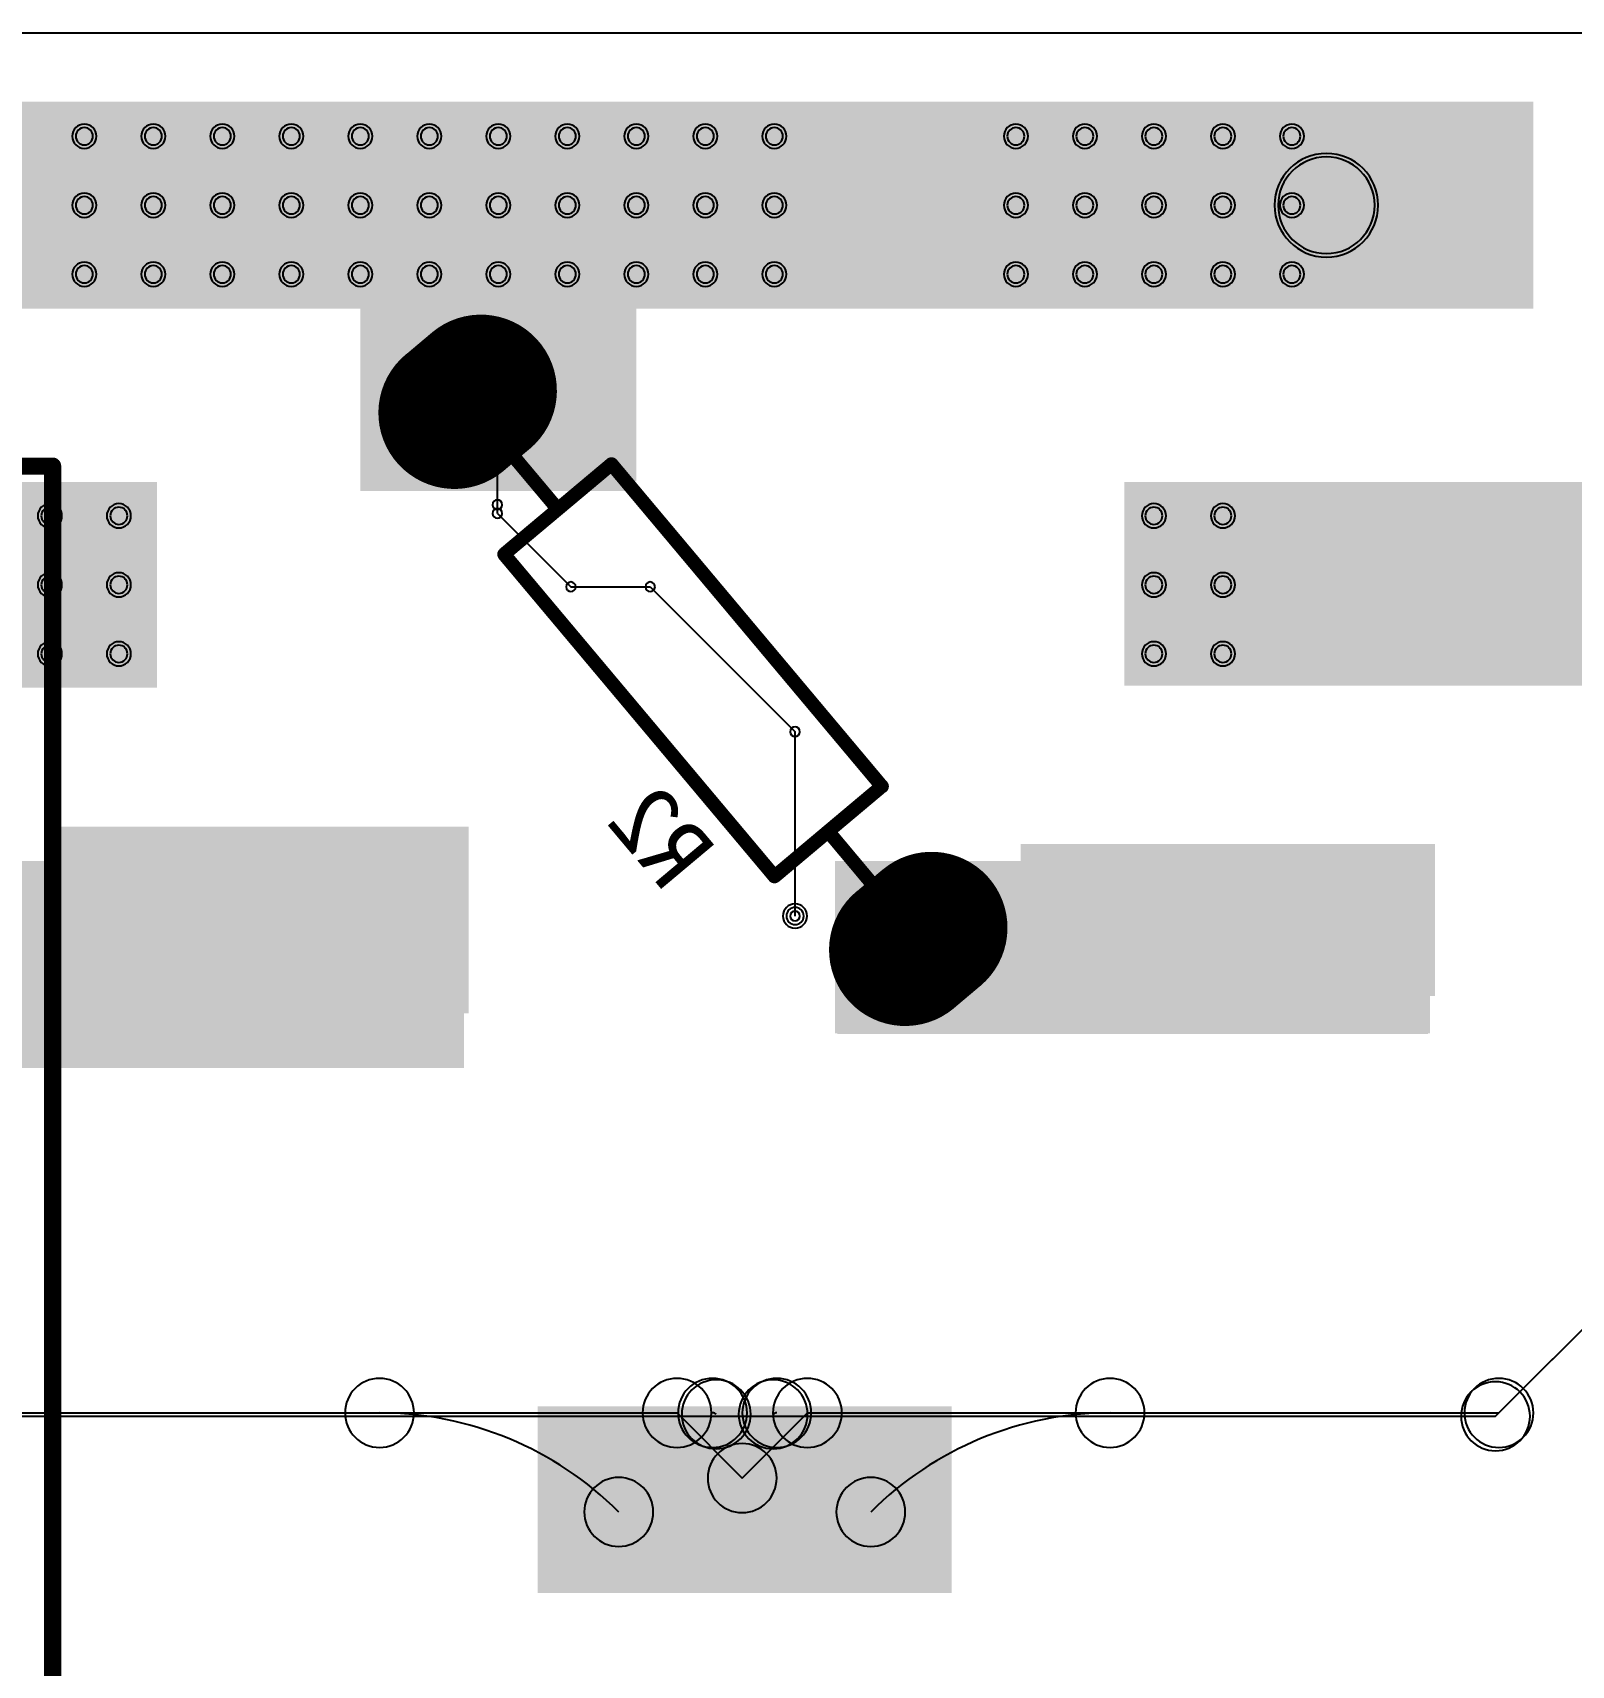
# Model space of a CAD drawing. Header units: inches. Extents: x 32166 to 66782, y 2386 to 7162.
# Drawn here: x 33774.7 to 33875.1, y 2987.1 to 3093.6 of the extents above; entities that cross this region are included whole.
import ezdxf

# ---------------------------------------------------------------- set-up
doc = ezdxf.new("R2010")
doc.units = ezdxf.units.IN
doc.header["$LTSCALE"] = 0.64311
doc.header["$MEASUREMENT"] = 0
for name, color, linetype in [('BOTTOMLAYER', 5, 'CONTINUOUS'), ('BOTTOMOVERLAY', 54, 'CONTINUOUS'), ('BOTTOMPASTE', 16, 'CONTINUOUS'), ('BOTTOMSOLDER', 6, 'CONTINUOUS'), ('KEEPOUTLAYER', 6, 'CONTINUOUS'), ('MULTILAYER', 9, 'CONTINUOUS')]:
    doc.layers.add(name, color=color, linetype=linetype)
doc.styles.get("Standard").update_dxf_attribs({"font": 'txt', "width": 0.8})

msp = doc.modelspace()

# ---------------------------------------------------------------- linework, layer by layer
at = {"layer": 'BOTTOMLAYER'}
for p, q in [((33805.05, 3062.77), (33805.05, 3066.82)), ((33805.05, 3062.21), (33805.05, 3062.77)), ((33805.05, 3062.21), (33809.84, 3057.42)), ((33809.84, 3057.42), (33815.01, 3057.42)), ((33815.01, 3057.42), (33824.46, 3047.97)), ((33824.46, 3035.95), (33824.46, 3047.97)), ((33832.5, 3033.91), (33832.5, 3034.46)), ((33831.66, 3033.07), (33832.5, 3033.91)), ((33870.36, 3003.55), (33888.68, 3021.87)), ((33665.02, 3003.55), (33816.76, 3003.55)), ((33816.76, 3003.55), (33821.01, 2999.3)), ((33821.01, 2999.3), (33825.26, 3003.55)), ((33825.26, 3003.55), (33870.36, 3003.55))]:
    msp.add_line(p, q, dxfattribs=at)
for points, const_width in [([(33803.97, 3070.21), (33802.25, 3068.76)], 9), ([(33804.53, 3066.39), (33805.56, 3067.26)], 2.25), ([(33833.36, 3035.19), (33831.64, 3033.74)], 9)]:
    msp.add_lwpolyline(points, dxfattribs=dict(at, const_width=const_width))
for points, const_width in [([(33802.52, 3071.93, 1), (33805.42, 3068.49, 1)], 4.5), ([(33800.8, 3070.49, 1), (33803.69, 3067.04, 1)], 4.5), ([(33805.2, 3067.69, 1), (33805.93, 3066.83, 1)], 1.12), ([(33804.17, 3066.82, 1), (33804.89, 3065.96, 1)], 1.12), ([(33831.91, 3036.91, 1), (33834.8, 3033.46, 1)], 4.5), ([(33830.19, 3035.46, 1), (33833.08, 3032.02, 1)], 4.5)]:
    msp.add_lwpolyline(points, format="xyb", close=True, dxfattribs=dict(at, const_width=const_width))
for centre, radius, start, end in [((33778.11, 3086.8), 0.562, 0, 180), ((33778.11, 3086.8), 0.562, 180, 0), ((33782.61, 3086.8), 0.562, 0, 180), ((33782.61, 3086.8), 0.562, 180, 0), ((33787.11, 3086.8), 0.562, 0, 180), ((33787.11, 3086.8), 0.562, 180, 0), ((33791.61, 3086.8), 0.562, 0, 180), ((33791.61, 3086.8), 0.562, 180, 0), ((33796.11, 3086.8), 0.562, 0, 180), ((33796.11, 3086.8), 0.562, 180, 0), ((33800.61, 3086.8), 0.562, 0, 180), ((33800.61, 3086.8), 0.562, 180, 0), ((33805.11, 3086.8), 0.562, 0, 180), ((33805.11, 3086.8), 0.562, 180, 0), ((33809.61, 3086.8), 0.562, 0, 180), ((33809.61, 3086.8), 0.562, 180, 0), ((33814.11, 3086.8), 0.562, 0, 180), ((33814.11, 3086.8), 0.562, 180, 0), ((33818.61, 3086.8), 0.562, 0, 180), ((33818.61, 3086.8), 0.562, 180, 0), ((33823.11, 3086.8), 0.562, 0, 180), ((33823.11, 3086.8), 0.562, 180, 0), ((33838.86, 3086.8), 0.562, 0, 180), ((33838.86, 3086.8), 0.562, 180, 0), ((33843.36, 3086.8), 0.562, 0, 180), ((33843.36, 3086.8), 0.562, 180, 0), ((33847.86, 3086.8), 0.562, 0, 180), ((33847.86, 3086.8), 0.562, 180, 0), ((33852.36, 3086.8), 0.562, 0, 180), ((33852.36, 3086.8), 0.562, 180, 0), ((33856.86, 3086.8), 0.562, 0, 180), ((33856.86, 3086.8), 0.562, 180, 0), ((33859.11, 3082.3), 3.15, 0, 180), ((33778.11, 3082.3), 0.562, 0, 180), ((33778.11, 3082.3), 0.562, 180, 0), ((33782.61, 3082.3), 0.562, 0, 180), ((33782.61, 3082.3), 0.562, 180, 0), ((33787.11, 3082.3), 0.562, 0, 180), ((33787.11, 3082.3), 0.562, 180, 0), ((33791.61, 3082.3), 0.562, 0, 180), ((33791.61, 3082.3), 0.562, 180, 0), ((33796.11, 3082.3), 0.562, 0, 180), ((33796.11, 3082.3), 0.562, 180, 0), ((33800.61, 3082.3), 0.562, 0, 180), ((33800.61, 3082.3), 0.562, 180, 0), ((33805.11, 3082.3), 0.562, 0, 180), ((33805.11, 3082.3), 0.562, 180, 0), ((33809.61, 3082.3), 0.562, 0, 180), ((33809.61, 3082.3), 0.562, 180, 0), ((33814.11, 3082.3), 0.562, 0, 180), ((33814.11, 3082.3), 0.562, 180, 0), ((33818.61, 3082.3), 0.562, 0, 180), ((33818.61, 3082.3), 0.562, 180, 0), ((33823.11, 3082.3), 0.562, 0, 180), ((33823.11, 3082.3), 0.562, 180, 0), ((33838.86, 3082.3), 0.562, 0, 180), ((33838.86, 3082.3), 0.562, 180, 0), ((33843.36, 3082.3), 0.562, 0, 180), ((33843.36, 3082.3), 0.562, 180, 0), ((33847.86, 3082.3), 0.562, 0, 180), ((33847.86, 3082.3), 0.562, 180, 0), ((33852.36, 3082.3), 0.562, 0, 180), ((33852.36, 3082.3), 0.562, 180, 0), ((33859.11, 3082.3), 3.15, 180, 0), ((33856.86, 3082.3), 0.562, 0, 180), ((33856.86, 3082.3), 0.562, 180, 0), ((33778.11, 3077.8), 0.562, 0, 180), ((33782.61, 3077.8), 0.562, 0, 180), ((33787.11, 3077.8), 0.562, 0, 180), ((33791.61, 3077.8), 0.562, 0, 180), ((33796.11, 3077.8), 0.562, 0, 180), ((33800.61, 3077.8), 0.562, 0, 180), ((33805.11, 3077.8), 0.562, 0, 180), ((33809.61, 3077.8), 0.562, 0, 180), ((33814.11, 3077.8), 0.562, 0, 180), ((33818.61, 3077.8), 0.562, 0, 180), ((33823.11, 3077.8), 0.562, 0, 180), ((33838.86, 3077.8), 0.562, 0, 180), ((33843.36, 3077.8), 0.562, 0, 180), ((33847.86, 3077.8), 0.562, 0, 180), ((33852.36, 3077.8), 0.562, 0, 180), ((33856.86, 3077.8), 0.562, 0, 180), ((33778.11, 3077.8), 0.562, 180, 0), ((33782.61, 3077.8), 0.562, 180, 0), ((33787.11, 3077.8), 0.562, 180, 0), ((33791.61, 3077.8), 0.562, 180, 0), ((33796.11, 3077.8), 0.562, 180, 0), ((33800.61, 3077.8), 0.562, 180, 0), ((33805.11, 3077.8), 0.562, 180, 0), ((33809.61, 3077.8), 0.562, 180, 0), ((33814.11, 3077.8), 0.562, 180, 0), ((33818.61, 3077.8), 0.562, 180, 0), ((33823.11, 3077.8), 0.562, 180, 0), ((33838.86, 3077.8), 0.562, 180, 0), ((33843.36, 3077.8), 0.562, 180, 0), ((33847.86, 3077.8), 0.562, 180, 0), ((33852.36, 3077.8), 0.562, 180, 0), ((33856.86, 3077.8), 0.562, 180, 0), ((33805.05, 3066.82), 0.315, 0, 180), ((33805.05, 3066.82), 0.315, 180, 0), ((33805.05, 3062.77), 0.315, 0, 180), ((33805.05, 3062.77), 0.315, 0, 180), ((33775.86, 3062.05), 0.562, 0, 180), ((33775.86, 3062.05), 0.562, 180, 0), ((33780.36, 3062.05), 0.562, 0, 180), ((33780.36, 3062.05), 0.562, 180, 0), ((33805.05, 3062.77), 0.315, 180, 0), ((33805.05, 3062.77), 0.315, 180, 0), ((33805.05, 3062.21), 0.315, 0, 180), ((33805.05, 3062.21), 0.315, 0, 180), ((33805.05, 3062.21), 0.315, 180, 0), ((33805.05, 3062.21), 0.315, 180, 0), ((33847.86, 3062.05), 0.562, 0, 180), ((33847.86, 3062.05), 0.562, 180, 0), ((33852.36, 3062.05), 0.562, 0, 180), ((33852.36, 3062.05), 0.562, 180, 0), ((33775.86, 3057.55), 0.562, 0, 180), ((33780.36, 3057.55), 0.562, 0, 180), ((33809.84, 3057.42), 0.315, 0, 180), ((33809.84, 3057.42), 0.315, 0, 180), ((33815.01, 3057.42), 0.315, 0, 180), ((33815.01, 3057.42), 0.315, 0, 180), ((33847.86, 3057.55), 0.562, 0, 180), ((33852.36, 3057.55), 0.562, 0, 180), ((33775.86, 3057.55), 0.562, 180, 0), ((33780.36, 3057.55), 0.562, 180, 0), ((33809.84, 3057.42), 0.315, 180, 0), ((33809.84, 3057.42), 0.315, 180, 0), ((33815.01, 3057.42), 0.315, 180, 0), ((33815.01, 3057.42), 0.315, 180, 0), ((33847.86, 3057.55), 0.562, 180, 0), ((33852.36, 3057.55), 0.562, 180, 0), ((33775.86, 3053.05), 0.562, 0, 180), ((33780.36, 3053.05), 0.562, 0, 180), ((33847.86, 3053.05), 0.562, 0, 180), ((33852.36, 3053.05), 0.562, 0, 180), ((33775.86, 3053.05), 0.562, 180, 0), ((33780.36, 3053.05), 0.562, 180, 0), ((33847.86, 3053.05), 0.562, 180, 0), ((33852.36, 3053.05), 0.562, 180, 0), ((33824.46, 3047.97), 0.315, 0, 180), ((33824.46, 3047.97), 0.315, 0, 180), ((33824.46, 3047.97), 0.315, 180, 0), ((33824.46, 3047.97), 0.315, 180, 0), ((33824.46, 3035.95), 0.562, 0, 180), ((33824.46, 3035.95), 0.562, 180, 0), ((33824.46, 3035.95), 0.315, 0, 180), ((33824.46, 3035.95), 0.315, 180, 0), ((33832.5, 3034.46), 0.315, 0, 180), ((33832.5, 3034.46), 0.315, 180, 0), ((33831.66, 3033.07), 0.315, 0, 180), ((33832.5, 3033.91), 0.315, 0, 180), ((33832.5, 3033.91), 0.315, 0, 180), ((33832.5, 3033.91), 0.315, 180, 0), ((33832.5, 3033.91), 0.315, 180, 0), ((33831.66, 3033.07), 0.315, 180, 0), ((33797.36, 3003.55), 2.25, 0, 180), ((33816.76, 3003.55), 2.25, 0, 180), ((33816.76, 3003.55), 2.25, 0, 180), ((33819.08, 3003.55), 2.25, 0, 180), ((33819.32, 3003.46), 2.25, 0, 180), ((33823.03, 3003.46), 2.25, 0, 180), ((33823.27, 3003.55), 2.25, 0, 180), ((33825.26, 3003.55), 2.25, 0, 180), ((33825.26, 3003.55), 2.25, 0, 180), ((33845, 3003.55), 2.25, 0, 180), ((33870.36, 3003.55), 2.25, 0, 180), ((33870.36, 3003.55), 2.25, 0, 180), ((33797.36, 3003.55), 2.25, 180, 0), ((33797.36, 2981.49), 22.06, 45, 90), ((33816.76, 3003.55), 2.25, 180, 0), ((33816.76, 3003.55), 2.25, 180, 0), ((33819.08, 3003.55), 2.25, 180, 0), ((33819.32, 3003.46), 2.25, 180, 0), ((33819.08, 3003.22), 0.336, 44.9986, 89.9986), ((33823.03, 3003.46), 2.25, 180, 0), ((33823.27, 3003.55), 2.25, 180, 0), ((33825.26, 3003.55), 2.25, 180, 0), ((33825.26, 3003.55), 2.25, 180, 0), ((33823.27, 3003.22), 0.336, 90.0014, 135.0014), ((33845, 2981.49), 22.06, 90, 135), ((33845, 3003.55), 2.25, 180, 0), ((33870.36, 3003.55), 2.25, 180, 0), ((33870.36, 3003.55), 2.25, 180, 0), ((33821.01, 2999.3), 2.25, 0, 180), ((33821.01, 2999.3), 2.25, 0, 180), ((33812.96, 2997.09), 2.25, 0, 180), ((33821.01, 2999.3), 2.25, 180, 0), ((33821.01, 2999.3), 2.25, 180, 0), ((33829.4, 2997.09), 2.25, 0, 180), ((33812.96, 2997.09), 2.25, 180, 0), ((33829.4, 2997.09), 2.25, 180, 0)]:
    msp.add_arc(centre, radius, start, end, dxfattribs=at)
for points in [[(33418.11, 3075.55), (33872.61, 3075.55), (33418.11, 3089.05), (33872.61, 3089.05)], [(33796.11, 3064.3), (33814.11, 3064.3), (33796.11, 3077.8), (33814.11, 3077.8)], [(33690.36, 3050.85), (33782.84, 3050.85), (33690.36, 3064.26), (33782.84, 3064.26)], [(33845.93, 3050.98), (33929.09, 3050.98), (33845.93, 3064.26), (33929.09, 3064.26)], [(33802.73, 3041.31), (33776.63, 3041.31), (33802.73, 3030.06), (33776.63, 3030.06)], [(33865.73, 3040.19), (33839.63, 3040.19), (33865.73, 3031.19), (33839.63, 3031.19)], [(33724.11, 3026.05), (33802.86, 3026.05), (33724.11, 3039.55), (33802.86, 3039.55)], [(33827.21, 3028.26), (33865.73, 3028.26), (33827.21, 3039.42), (33865.73, 3039.42)], [(33808.13, 2992.26), (33834.23, 2992.26), (33808.13, 3003.51), (33834.23, 3003.51)]]:
    msp.add_solid(points, dxfattribs=at)
at = {"layer": 'BOTTOMOVERLAY'}
for points, const_width in [([(33806.05, 3065.98), (33808.99, 3062.48)], 0.9), ([(33717.54, 3065.29), (33776.04, 3065.29)], 1.12), ([(33776.04, 2934.79), (33776.04, 3065.29)], 1.12), ([(33805.48, 3059.54), (33812.49, 3065.42)], 0.9), ([(33812.49, 3065.42), (33830.12, 3044.41)], 0.9), ([(33805.48, 3059.54), (33823.12, 3038.53)], 0.9), ([(33823.12, 3038.53), (33830.12, 3044.41)], 0.9), ([(33826.62, 3041.47), (33829.56, 3037.96)], 0.9)]:
    msp.add_lwpolyline(points, dxfattribs=dict(at, const_width=const_width))
for points, const_width in [([(33805.9, 3066.16, 1), (33806.19, 3065.81, 1)], 0.45), ([(33776.32, 3065.29, 1), (33775.76, 3065.29, 1)], 0.562), ([(33776.32, 3065.29, 1), (33775.76, 3065.29, 1)], 0.562), ([(33812.34, 3065.59, 1), (33812.63, 3065.25, 1)], 0.45), ([(33812.34, 3065.59, 1), (33812.63, 3065.25, 1)], 0.45), ([(33808.84, 3062.65, 1), (33809.13, 3062.31, 1)], 0.45), ([(33805.34, 3059.71, 1), (33805.63, 3059.37, 1)], 0.45), ([(33805.34, 3059.71, 1), (33805.63, 3059.37, 1)], 0.45), ([(33829.98, 3044.58, 1), (33830.27, 3044.23, 1)], 0.45), ([(33829.98, 3044.58, 1), (33830.27, 3044.23, 1)], 0.45), ([(33826.47, 3041.64, 1), (33826.76, 3041.29, 1)], 0.45), ([(33822.97, 3038.7, 1), (33823.26, 3038.36, 1)], 0.45), ([(33822.97, 3038.7, 1), (33823.26, 3038.36, 1)], 0.45), ([(33829.41, 3038.14, 1), (33829.7, 3037.79, 1)], 0.45)]:
    msp.add_lwpolyline(points, format="xyb", close=True, dxfattribs=dict(at, const_width=const_width))
at = {"layer": 'BOTTOMPASTE'}
for points, const_width in [([(33803.97, 3070.21), (33802.25, 3068.76)], 9), ([(33804.53, 3066.39), (33805.56, 3067.26)], 2.25)]:
    msp.add_lwpolyline(points, dxfattribs=dict(at, const_width=const_width))
for points, const_width in [([(33802.52, 3071.93, 1), (33805.42, 3068.49, 1)], 4.5), ([(33800.8, 3070.49, 1), (33803.69, 3067.04, 1)], 4.5), ([(33805.2, 3067.69, 1), (33805.93, 3066.83, 1)], 1.12), ([(33804.17, 3066.82, 1), (33804.89, 3065.96, 1)], 1.12)]:
    msp.add_lwpolyline(points, format="xyb", close=True, dxfattribs=dict(at, const_width=const_width))
at = {"layer": 'BOTTOMSOLDER'}
for p, q in [((33870.14, 3003.33), (33888.79, 3021.98)), ((33662.01, 3003.33), (33870.14, 3003.33))]:
    msp.add_line(p, q, dxfattribs=at)
for points, const_width in [([(33803.97, 3070.21), (33802.25, 3068.76)], 9.91), ([(33804.53, 3066.39), (33805.56, 3067.26)], 3.16), ([(33833.36, 3035.19), (33831.64, 3033.74)], 9.91)]:
    msp.add_lwpolyline(points, dxfattribs=dict(at, const_width=const_width))
for points, const_width in [([(33802.38, 3072.11, 1), (33805.56, 3068.31, 1)], 4.96), ([(33800.65, 3070.66, 1), (33803.84, 3066.86, 1)], 4.96), ([(33805.06, 3067.86, 1), (33806.07, 3066.65, 1)], 1.58), ([(33804.02, 3067, 1), (33805.04, 3065.79, 1)], 1.58), ([(33831.77, 3037.08, 1), (33834.95, 3033.29, 1)], 4.96), ([(33830.04, 3035.64, 1), (33833.23, 3031.84, 1)], 4.96)]:
    msp.add_lwpolyline(points, format="xyb", close=True, dxfattribs=dict(at, const_width=const_width))
for centre, radius, start, end in [((33778.11, 3086.8), 0.791, 0, 180), ((33782.61, 3086.8), 0.791, 0, 180), ((33787.11, 3086.8), 0.791, 0, 180), ((33791.61, 3086.8), 0.791, 0, 180), ((33796.11, 3086.8), 0.791, 0, 180), ((33800.61, 3086.8), 0.791, 0, 180), ((33805.11, 3086.8), 0.791, 0, 180), ((33809.61, 3086.8), 0.791, 0, 180), ((33814.11, 3086.8), 0.791, 0, 180), ((33818.61, 3086.8), 0.791, 0, 180), ((33823.11, 3086.8), 0.791, 0, 180), ((33838.86, 3086.8), 0.791, 0, 180), ((33843.36, 3086.8), 0.791, 0, 180), ((33847.86, 3086.8), 0.791, 0, 180), ((33852.36, 3086.8), 0.791, 0, 180), ((33856.86, 3086.8), 0.791, 0, 180), ((33778.11, 3086.8), 0.791, 180, 0), ((33782.61, 3086.8), 0.791, 180, 0), ((33787.11, 3086.8), 0.791, 180, 0), ((33791.61, 3086.8), 0.791, 180, 0), ((33796.11, 3086.8), 0.791, 180, 0), ((33800.61, 3086.8), 0.791, 180, 0), ((33805.11, 3086.8), 0.791, 180, 0), ((33809.61, 3086.8), 0.791, 180, 0), ((33814.11, 3086.8), 0.791, 180, 0), ((33818.61, 3086.8), 0.791, 180, 0), ((33823.11, 3086.8), 0.791, 180, 0), ((33838.86, 3086.8), 0.791, 180, 0), ((33843.36, 3086.8), 0.791, 180, 0), ((33847.86, 3086.8), 0.791, 180, 0), ((33852.36, 3086.8), 0.791, 180, 0), ((33856.86, 3086.8), 0.791, 180, 0), ((33859.11, 3082.3), 3.38, 0, 180), ((33778.11, 3082.3), 0.791, 0, 180), ((33778.11, 3082.3), 0.791, 180, 0), ((33782.61, 3082.3), 0.791, 0, 180), ((33782.61, 3082.3), 0.791, 180, 0), ((33787.11, 3082.3), 0.791, 0, 180), ((33787.11, 3082.3), 0.791, 180, 0), ((33791.61, 3082.3), 0.791, 0, 180), ((33791.61, 3082.3), 0.791, 180, 0), ((33796.11, 3082.3), 0.791, 0, 180), ((33796.11, 3082.3), 0.791, 180, 0), ((33800.61, 3082.3), 0.791, 0, 180), ((33800.61, 3082.3), 0.791, 180, 0), ((33805.11, 3082.3), 0.791, 0, 180), ((33805.11, 3082.3), 0.791, 180, 0), ((33809.61, 3082.3), 0.791, 0, 180), ((33809.61, 3082.3), 0.791, 180, 0), ((33814.11, 3082.3), 0.791, 0, 180), ((33814.11, 3082.3), 0.791, 180, 0), ((33818.61, 3082.3), 0.791, 0, 180), ((33818.61, 3082.3), 0.791, 180, 0), ((33823.11, 3082.3), 0.791, 0, 180), ((33823.11, 3082.3), 0.791, 180, 0), ((33838.86, 3082.3), 0.791, 0, 180), ((33838.86, 3082.3), 0.791, 180, 0), ((33843.36, 3082.3), 0.791, 0, 180), ((33843.36, 3082.3), 0.791, 180, 0), ((33847.86, 3082.3), 0.791, 0, 180), ((33847.86, 3082.3), 0.791, 180, 0), ((33852.36, 3082.3), 0.791, 0, 180), ((33852.36, 3082.3), 0.791, 180, 0), ((33859.11, 3082.3), 3.38, 180, 0), ((33856.86, 3082.3), 0.791, 0, 180), ((33856.86, 3082.3), 0.791, 180, 0), ((33778.11, 3077.8), 0.791, 0, 180), ((33782.61, 3077.8), 0.791, 0, 180), ((33787.11, 3077.8), 0.791, 0, 180), ((33791.61, 3077.8), 0.791, 0, 180), ((33796.11, 3077.8), 0.791, 0, 180), ((33800.61, 3077.8), 0.791, 0, 180), ((33805.11, 3077.8), 0.791, 0, 180), ((33809.61, 3077.8), 0.791, 0, 180), ((33814.11, 3077.8), 0.791, 0, 180), ((33818.61, 3077.8), 0.791, 0, 180), ((33823.11, 3077.8), 0.791, 0, 180), ((33838.86, 3077.8), 0.791, 0, 180), ((33843.36, 3077.8), 0.791, 0, 180), ((33847.86, 3077.8), 0.791, 0, 180), ((33852.36, 3077.8), 0.791, 0, 180), ((33856.86, 3077.8), 0.791, 0, 180), ((33778.11, 3077.8), 0.791, 180, 0), ((33782.61, 3077.8), 0.791, 180, 0), ((33787.11, 3077.8), 0.791, 180, 0), ((33791.61, 3077.8), 0.791, 180, 0), ((33796.11, 3077.8), 0.791, 180, 0), ((33800.61, 3077.8), 0.791, 180, 0), ((33805.11, 3077.8), 0.791, 180, 0), ((33809.61, 3077.8), 0.791, 180, 0), ((33814.11, 3077.8), 0.791, 180, 0), ((33818.61, 3077.8), 0.791, 180, 0), ((33823.11, 3077.8), 0.791, 180, 0), ((33838.86, 3077.8), 0.791, 180, 0), ((33843.36, 3077.8), 0.791, 180, 0), ((33847.86, 3077.8), 0.791, 180, 0), ((33852.36, 3077.8), 0.791, 180, 0), ((33856.86, 3077.8), 0.791, 180, 0), ((33775.86, 3062.05), 0.791, 0, 180), ((33775.86, 3062.05), 0.791, 180, 0), ((33780.36, 3062.05), 0.791, 0, 180), ((33780.36, 3062.05), 0.791, 180, 0), ((33847.86, 3062.05), 0.791, 0, 180), ((33847.86, 3062.05), 0.791, 180, 0), ((33852.36, 3062.05), 0.791, 0, 180), ((33852.36, 3062.05), 0.791, 180, 0), ((33775.86, 3057.55), 0.791, 0, 180), ((33780.36, 3057.55), 0.791, 0, 180), ((33847.86, 3057.55), 0.791, 0, 180), ((33852.36, 3057.55), 0.791, 0, 180), ((33775.86, 3057.55), 0.791, 180, 0), ((33780.36, 3057.55), 0.791, 180, 0), ((33847.86, 3057.55), 0.791, 180, 0), ((33852.36, 3057.55), 0.791, 180, 0), ((33775.86, 3053.05), 0.791, 0, 180), ((33780.36, 3053.05), 0.791, 0, 180), ((33847.86, 3053.05), 0.791, 0, 180), ((33852.36, 3053.05), 0.791, 0, 180), ((33775.86, 3053.05), 0.791, 180, 0), ((33780.36, 3053.05), 0.791, 180, 0), ((33847.86, 3053.05), 0.791, 180, 0), ((33852.36, 3053.05), 0.791, 180, 0), ((33824.46, 3035.95), 0.791, 0, 180), ((33824.46, 3035.95), 0.791, 180, 0), ((33870.14, 3003.33), 2.25, 0, 180), ((33870.14, 3003.33), 2.25, 0, 180), ((33870.14, 3003.33), 2.25, 180, 0), ((33870.14, 3003.33), 2.25, 180, 0)]:
    msp.add_arc(centre, radius, start, end, dxfattribs=at)
for points in [[(33418.11, 3076), (33872.61, 3076), (33418.11, 3089.05), (33872.61, 3089.05)], [(33796.11, 3063.67), (33813.89, 3063.67), (33796.11, 3077.8), (33813.89, 3077.8)], [(33803.18, 3041.77), (33776.17, 3041.77), (33803.18, 3029.61), (33776.17, 3029.61)], [(33866.19, 3040.64), (33839.17, 3040.64), (33866.19, 3030.73), (33839.17, 3030.73)], [(33724.11, 3026.05), (33802.86, 3026.05), (33724.11, 3039.55), (33802.86, 3039.55)], [(33827.07, 3028.3), (33865.86, 3028.3), (33827.07, 3039.55), (33865.86, 3039.55)], [(33807.67, 2991.81), (33834.68, 2991.81), (33807.67, 3003.97), (33834.68, 3003.97)]]:
    msp.add_solid(points, dxfattribs=at)
at = {"layer": 'KEEPOUTLAYER'}
msp.add_line((32666.61, 3093.55), (34174.11, 3093.55), dxfattribs=at)
at = {"layer": 'MULTILAYER', "const_width": 9}
msp.add_lwpolyline([(33833.36, 3035.19), (33831.64, 3033.74)], dxfattribs=at)
at = {"layer": 'MULTILAYER', "const_width": 4.5}
for points in [[(33831.91, 3036.91, 1), (33834.8, 3033.46, 1)], [(33830.19, 3035.46, 1), (33833.08, 3032.02, 1)]]:
    msp.add_lwpolyline(points, format="xyb", close=True, dxfattribs=at)
at = {"layer": 'MULTILAYER'}
for centre, radius, start, end in [((33778.11, 3086.8), 0.562, 0, 180), ((33778.11, 3086.8), 0.562, 180, 0), ((33782.61, 3086.8), 0.562, 0, 180), ((33782.61, 3086.8), 0.562, 180, 0), ((33787.11, 3086.8), 0.562, 0, 180), ((33787.11, 3086.8), 0.562, 180, 0), ((33791.61, 3086.8), 0.562, 0, 180), ((33791.61, 3086.8), 0.562, 180, 0), ((33796.11, 3086.8), 0.562, 0, 180), ((33796.11, 3086.8), 0.562, 180, 0), ((33800.61, 3086.8), 0.562, 0, 180), ((33800.61, 3086.8), 0.562, 180, 0), ((33805.11, 3086.8), 0.562, 0, 180), ((33805.11, 3086.8), 0.562, 180, 0), ((33809.61, 3086.8), 0.562, 0, 180), ((33809.61, 3086.8), 0.562, 180, 0), ((33814.11, 3086.8), 0.562, 0, 180), ((33814.11, 3086.8), 0.562, 180, 0), ((33818.61, 3086.8), 0.562, 0, 180), ((33818.61, 3086.8), 0.562, 180, 0), ((33823.11, 3086.8), 0.562, 0, 180), ((33823.11, 3086.8), 0.562, 180, 0), ((33838.86, 3086.8), 0.562, 0, 180), ((33838.86, 3086.8), 0.562, 180, 0), ((33843.36, 3086.8), 0.562, 0, 180), ((33843.36, 3086.8), 0.562, 180, 0), ((33847.86, 3086.8), 0.562, 0, 180), ((33847.86, 3086.8), 0.562, 180, 0), ((33852.36, 3086.8), 0.562, 0, 180), ((33852.36, 3086.8), 0.562, 180, 0), ((33856.86, 3086.8), 0.562, 0, 180), ((33856.86, 3086.8), 0.562, 180, 0), ((33859.11, 3082.3), 3.15, 0, 180), ((33778.11, 3082.3), 0.562, 0, 180), ((33778.11, 3082.3), 0.562, 180, 0), ((33782.61, 3082.3), 0.562, 0, 180), ((33782.61, 3082.3), 0.562, 180, 0), ((33787.11, 3082.3), 0.562, 0, 180), ((33787.11, 3082.3), 0.562, 180, 0), ((33791.61, 3082.3), 0.562, 0, 180), ((33791.61, 3082.3), 0.562, 180, 0), ((33796.11, 3082.3), 0.562, 0, 180), ((33796.11, 3082.3), 0.562, 180, 0), ((33800.61, 3082.3), 0.562, 0, 180), ((33800.61, 3082.3), 0.562, 180, 0), ((33805.11, 3082.3), 0.562, 0, 180), ((33805.11, 3082.3), 0.562, 180, 0), ((33809.61, 3082.3), 0.562, 0, 180), ((33809.61, 3082.3), 0.562, 180, 0), ((33814.11, 3082.3), 0.562, 0, 180), ((33814.11, 3082.3), 0.562, 180, 0), ((33818.61, 3082.3), 0.562, 0, 180), ((33818.61, 3082.3), 0.562, 180, 0), ((33823.11, 3082.3), 0.562, 0, 180), ((33823.11, 3082.3), 0.562, 180, 0), ((33838.86, 3082.3), 0.562, 0, 180), ((33838.86, 3082.3), 0.562, 180, 0), ((33843.36, 3082.3), 0.562, 0, 180), ((33843.36, 3082.3), 0.562, 180, 0), ((33847.86, 3082.3), 0.562, 0, 180), ((33847.86, 3082.3), 0.562, 180, 0), ((33852.36, 3082.3), 0.562, 0, 180), ((33852.36, 3082.3), 0.562, 180, 0), ((33859.11, 3082.3), 3.15, 180, 0), ((33856.86, 3082.3), 0.562, 0, 180), ((33856.86, 3082.3), 0.562, 180, 0), ((33778.11, 3077.8), 0.562, 0, 180), ((33782.61, 3077.8), 0.562, 0, 180), ((33787.11, 3077.8), 0.562, 0, 180), ((33791.61, 3077.8), 0.562, 0, 180), ((33796.11, 3077.8), 0.562, 0, 180), ((33800.61, 3077.8), 0.562, 0, 180), ((33805.11, 3077.8), 0.562, 0, 180), ((33809.61, 3077.8), 0.562, 0, 180), ((33814.11, 3077.8), 0.562, 0, 180), ((33818.61, 3077.8), 0.562, 0, 180), ((33823.11, 3077.8), 0.562, 0, 180), ((33838.86, 3077.8), 0.562, 0, 180), ((33843.36, 3077.8), 0.562, 0, 180), ((33847.86, 3077.8), 0.562, 0, 180), ((33852.36, 3077.8), 0.562, 0, 180), ((33856.86, 3077.8), 0.562, 0, 180), ((33778.11, 3077.8), 0.562, 180, 0), ((33782.61, 3077.8), 0.562, 180, 0), ((33787.11, 3077.8), 0.562, 180, 0), ((33791.61, 3077.8), 0.562, 180, 0), ((33796.11, 3077.8), 0.562, 180, 0), ((33800.61, 3077.8), 0.562, 180, 0), ((33805.11, 3077.8), 0.562, 180, 0), ((33809.61, 3077.8), 0.562, 180, 0), ((33814.11, 3077.8), 0.562, 180, 0), ((33818.61, 3077.8), 0.562, 180, 0), ((33823.11, 3077.8), 0.562, 180, 0), ((33838.86, 3077.8), 0.562, 180, 0), ((33843.36, 3077.8), 0.562, 180, 0), ((33847.86, 3077.8), 0.562, 180, 0), ((33852.36, 3077.8), 0.562, 180, 0), ((33856.86, 3077.8), 0.562, 180, 0), ((33775.86, 3062.05), 0.562, 0, 180), ((33775.86, 3062.05), 0.562, 180, 0), ((33780.36, 3062.05), 0.562, 0, 180), ((33780.36, 3062.05), 0.562, 180, 0), ((33847.86, 3062.05), 0.562, 0, 180), ((33847.86, 3062.05), 0.562, 180, 0), ((33852.36, 3062.05), 0.562, 0, 180), ((33852.36, 3062.05), 0.562, 180, 0), ((33775.86, 3057.55), 0.562, 0, 180), ((33780.36, 3057.55), 0.562, 0, 180), ((33847.86, 3057.55), 0.562, 0, 180), ((33852.36, 3057.55), 0.562, 0, 180), ((33775.86, 3057.55), 0.562, 180, 0), ((33780.36, 3057.55), 0.562, 180, 0), ((33847.86, 3057.55), 0.562, 180, 0), ((33852.36, 3057.55), 0.562, 180, 0), ((33775.86, 3053.05), 0.562, 0, 180), ((33780.36, 3053.05), 0.562, 0, 180), ((33847.86, 3053.05), 0.562, 0, 180), ((33852.36, 3053.05), 0.562, 0, 180), ((33775.86, 3053.05), 0.562, 180, 0), ((33780.36, 3053.05), 0.562, 180, 0), ((33847.86, 3053.05), 0.562, 180, 0), ((33852.36, 3053.05), 0.562, 180, 0), ((33824.46, 3035.95), 0.562, 0, 180), ((33824.46, 3035.95), 0.562, 180, 0)]:
    msp.add_arc(centre, radius, start, end, dxfattribs=at)
for points in [[(33802.73, 3041.31), (33776.63, 3041.31), (33802.73, 3030.06), (33776.63, 3030.06)], [(33865.73, 3040.19), (33839.63, 3040.19), (33865.73, 3031.19), (33839.63, 3031.19)], [(33808.13, 2992.26), (33834.23, 2992.26), (33808.13, 3003.51), (33834.23, 3003.51)]]:
    msp.add_solid(points, dxfattribs=at)

# ---------------------------------------------------------------- texts
at = {"layer": 'BOTTOMOVERLAY', "text_generation_flag": 2}
msp.add_text('R2', height=4.5, rotation=310, dxfattribs=at).set_placement((33816, 3037.39))

doc.saveas('drawing.dxf')
